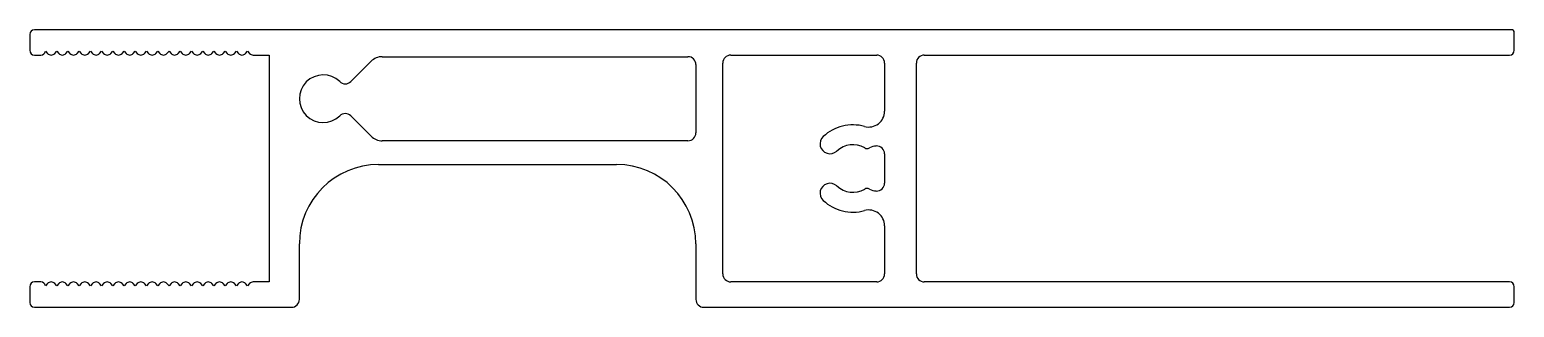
# Model space of a CAD drawing. Extents: x 57 to 150.6, y 115.1 to 132.6.
import ezdxf

# ---------------------------------------------------------------- set-up
doc = ezdxf.new("R2010")
doc.units = 0
doc.layers.get('0').update_dxf_attribs({"linetype": 'CONTINUOUS'})

msp = doc.modelspace()

# ---------------------------------------------------------------- linework, layer by layer
for p, q in [((56.977, 132.342), (56.977, 131.342)), ((150.377, 132.642), (57.277, 132.642)), ((150.577, 131.342), (150.577, 132.442)), ((57.277, 131.042), (57.677, 131.042)), ((57.973, 131.294), (58.099, 131.147)), ((58.554, 131.147), (58.681, 131.294)), ((58.681, 131.294), (58.807, 131.147)), ((59.262, 131.147), (59.389, 131.294)), ((59.389, 131.294), (59.515, 131.147)), ((59.97, 131.147), (60.097, 131.294)), ((60.097, 131.294), (60.223, 131.147)), ((60.678, 131.147), (60.805, 131.294)), ((60.805, 131.294), (60.931, 131.147)), ((61.386, 131.147), (61.512, 131.294)), ((61.512, 131.294), (61.639, 131.147)), ((62.094, 131.147), (62.22, 131.294)), ((62.22, 131.294), (62.347, 131.147)), ((62.802, 131.147), (62.928, 131.294)), ((62.928, 131.294), (63.055, 131.147)), ((63.51, 131.147), (63.636, 131.294)), ((63.636, 131.294), (63.763, 131.147)), ((64.218, 131.147), (64.344, 131.294)), ((64.344, 131.294), (64.471, 131.147)), ((64.926, 131.147), (65.052, 131.294)), ((65.052, 131.294), (65.179, 131.147)), ((65.633, 131.147), (65.76, 131.294)), ((65.76, 131.294), (65.887, 131.147)), ((66.341, 131.147), (66.468, 131.294)), ((66.468, 131.294), (66.595, 131.147)), ((67.049, 131.147), (67.176, 131.294)), ((67.176, 131.294), (67.303, 131.147)), ((67.757, 131.147), (67.884, 131.294)), ((67.884, 131.294), (68.011, 131.147)), ((68.465, 131.147), (68.592, 131.294)), ((68.592, 131.294), (68.718, 131.147)), ((69.173, 131.147), (69.3, 131.294)), ((69.3, 131.294), (69.426, 131.147)), ((69.881, 131.147), (70.008, 131.294)), ((70.008, 131.294), (70.134, 131.147)), ((70.589, 131.147), (70.716, 131.294)), ((70.716, 131.294), (70.842, 131.147)), ((71.07, 131.042), (72.077, 131.042)), ((72.077, 131.042), (72.077, 116.742)), ((101.177, 131.042), (110.377, 131.042)), ((113.377, 131.042), (150.277, 131.042)), ((77.223, 129.374), (78.498, 130.65)), ((79.205, 130.942), (98.477, 130.942)), ((98.977, 130.442), (98.977, 126.142)), ((100.677, 117.242), (100.677, 130.542)), ((110.877, 130.542), (110.877, 127.507)), ((112.877, 117.242), (112.877, 130.542)), ((78.498, 125.935), (77.223, 127.21)), ((98.477, 125.642), (79.205, 125.642)), ((110.877, 124.812), (110.877, 122.973)), ((78.977, 124.142), (93.977, 124.142)), ((110.877, 120.278), (110.877, 117.242)), ((73.977, 115.642), (73.977, 119.142)), ((98.977, 119.142), (98.977, 115.642)), ((56.977, 116.442), (56.977, 115.442)), ((57.677, 116.742), (57.277, 116.742)), ((58.099, 116.638), (57.973, 116.491)), ((58.681, 116.491), (58.554, 116.638)), ((58.807, 116.638), (58.681, 116.491)), ((59.389, 116.491), (59.262, 116.638)), ((59.515, 116.638), (59.389, 116.491)), ((60.097, 116.491), (59.97, 116.638)), ((60.223, 116.638), (60.097, 116.491)), ((60.805, 116.491), (60.678, 116.638)), ((60.931, 116.638), (60.805, 116.491)), ((61.512, 116.491), (61.386, 116.638)), ((61.639, 116.638), (61.512, 116.491)), ((62.22, 116.491), (62.094, 116.638)), ((62.347, 116.638), (62.22, 116.491)), ((62.928, 116.491), (62.802, 116.638)), ((63.055, 116.638), (62.928, 116.491)), ((63.636, 116.491), (63.51, 116.638)), ((63.763, 116.638), (63.636, 116.491)), ((64.344, 116.491), (64.218, 116.638)), ((64.471, 116.638), (64.344, 116.491)), ((65.052, 116.491), (64.926, 116.638)), ((65.179, 116.638), (65.052, 116.491)), ((65.76, 116.491), (65.633, 116.638)), ((65.887, 116.638), (65.76, 116.491)), ((66.468, 116.491), (66.341, 116.638)), ((66.595, 116.638), (66.468, 116.491)), ((67.176, 116.491), (67.049, 116.638)), ((67.303, 116.638), (67.176, 116.491)), ((67.884, 116.491), (67.757, 116.638)), ((68.011, 116.638), (67.884, 116.491)), ((68.592, 116.491), (68.465, 116.638)), ((68.718, 116.638), (68.592, 116.491)), ((69.3, 116.491), (69.173, 116.638)), ((69.426, 116.638), (69.3, 116.491)), ((70.008, 116.491), (69.881, 116.638)), ((70.134, 116.638), (70.008, 116.491)), ((70.716, 116.491), (70.589, 116.638)), ((70.842, 116.638), (70.716, 116.491)), ((72.077, 116.742), (71.07, 116.742)), ((110.377, 116.742), (101.177, 116.742)), ((150.277, 116.742), (113.377, 116.742)), ((150.577, 115.442), (150.577, 116.442)), ((57.277, 115.142), (73.477, 115.142)), ((99.477, 115.142), (150.277, 115.142))]:
    msp.add_line(p, q)
for centre, radius, start, end in [((57.277, 132.342), 0.3, 90, 180), ((150.377, 132.442), 0.2, 360, 90), ((57.277, 131.342), 0.3, 180, 270), ((57.677, 131.342), 0.3, 269.99844, 350.66619), ((58.327, 131.342), 0.3, 220.72684, 319.27423), ((59.035, 131.342), 0.3, 220.72684, 319.27423), ((59.743, 131.342), 0.3, 220.72684, 319.27423), ((60.451, 131.342), 0.3, 220.72684, 319.27423), ((61.159, 131.342), 0.3, 220.72684, 319.27423), ((61.866, 131.342), 0.3, 220.72684, 319.27423), ((62.574, 131.342), 0.3, 220.72684, 319.27423), ((63.282, 131.342), 0.3, 220.72684, 319.27423), ((63.99, 131.342), 0.3, 220.72684, 319.27423), ((64.698, 131.342), 0.3, 220.72684, 319.27423), ((65.406, 131.342), 0.3, 220.72684, 319.27423), ((66.114, 131.342), 0.3, 220.72684, 319.27423), ((66.822, 131.342), 0.3, 220.72684, 319.27423), ((67.53, 131.342), 0.3, 220.72684, 319.27423), ((68.238, 131.342), 0.3, 220.72684, 319.27423), ((68.946, 131.342), 0.3, 220.72684, 319.27423), ((69.654, 131.342), 0.3, 220.72684, 319.27423), ((70.362, 131.342), 0.3, 220.72684, 319.27423), ((71.07, 131.342), 0.3, 220.72684, 270.0001), ((101.177, 130.542), 0.5, 90, 180), ((110.377, 130.542), 0.5, 360, 90), ((113.377, 130.542), 0.5, 90, 180), ((150.277, 131.342), 0.3, 270.00001, 360), ((79.205, 129.942), 1, 90, 135), ((98.477, 130.442), 0.5, 360, 90), ((75.477, 128.292), 1.5, 45.8715, 314.1285), ((76.869, 129.728), 0.5, 225.8715, 315), ((76.869, 126.857), 0.5, 45, 134.1285), ((109.877, 127.507), 1, 254.53398, 360), ((108.877, 123.892), 2.75, 74.53399, 132.89509), ((79.205, 126.642), 1, 225, 270), ((98.477, 126.142), 0.5, 270.00001, 360), ((107.43, 125.449), 0.625, 132.89509, 312.90026), ((108.877, 123.893), 1.5, 60.01182, 132.90026), ((109.776, 125.452), 0.3, 240.01809, 298.78586), ((110.402, 124.312), 1, 92.92131, 118.78422), ((110.377, 124.812), 0.5, 360, 92.92131), ((78.977, 119.142), 5, 90, 180), ((93.977, 119.142), 5, 360, 90), ((107.43, 122.336), 0.625, 47.09974, 227.10491), ((108.877, 123.892), 1.5, 227.09933, 299.98964), ((109.776, 122.333), 0.3, 61.21413, 119.98192), ((110.377, 122.973), 0.5, 267.07869, 0), ((108.877, 123.892), 2.75, 227.10464, 285.46691), ((110.402, 123.473), 1, 241.21578, 267.07869), ((109.877, 120.278), 1, 360, 105.46601), ((101.177, 117.242), 0.5, 180, 270.00001), ((110.377, 117.242), 0.5, 270.00001, 360), ((113.377, 117.242), 0.5, 180, 270.00001), ((57.277, 116.442), 0.3, 90, 180), ((57.677, 116.442), 0.3, 9.33381, 90.00156), ((58.327, 116.442), 0.3, 40.72577, 139.27316), ((59.035, 116.442), 0.3, 40.72577, 139.27316), ((59.743, 116.442), 0.3, 40.72577, 139.27316), ((60.451, 116.442), 0.3, 40.72577, 139.27316), ((61.159, 116.442), 0.3, 40.72577, 139.27316), ((61.866, 116.442), 0.3, 40.72577, 139.27316), ((62.574, 116.442), 0.3, 40.72577, 139.27316), ((63.282, 116.442), 0.3, 40.72577, 139.27316), ((63.99, 116.442), 0.3, 40.72577, 139.27316), ((64.698, 116.442), 0.3, 40.72577, 139.27316), ((65.406, 116.442), 0.3, 40.72577, 139.27316), ((66.114, 116.442), 0.3, 40.72577, 139.27316), ((66.822, 116.442), 0.3, 40.72577, 139.27316), ((67.53, 116.442), 0.3, 40.72577, 139.27316), ((68.238, 116.442), 0.3, 40.72577, 139.27316), ((68.946, 116.442), 0.3, 40.72577, 139.27316), ((69.654, 116.442), 0.3, 40.72577, 139.27316), ((70.362, 116.442), 0.3, 40.72577, 139.27316), ((71.07, 116.442), 0.3, 89.9999, 139.27316), ((150.277, 116.442), 0.3, 360, 90), ((57.277, 115.442), 0.3, 180, 270), ((73.477, 115.642), 0.5, 270.00001, 360), ((99.477, 115.642), 0.5, 180, 270.00001), ((150.277, 115.442), 0.3, 270.00001, 360)]:
    msp.add_arc(centre, radius, start, end)

doc.saveas('drawing.dxf')
